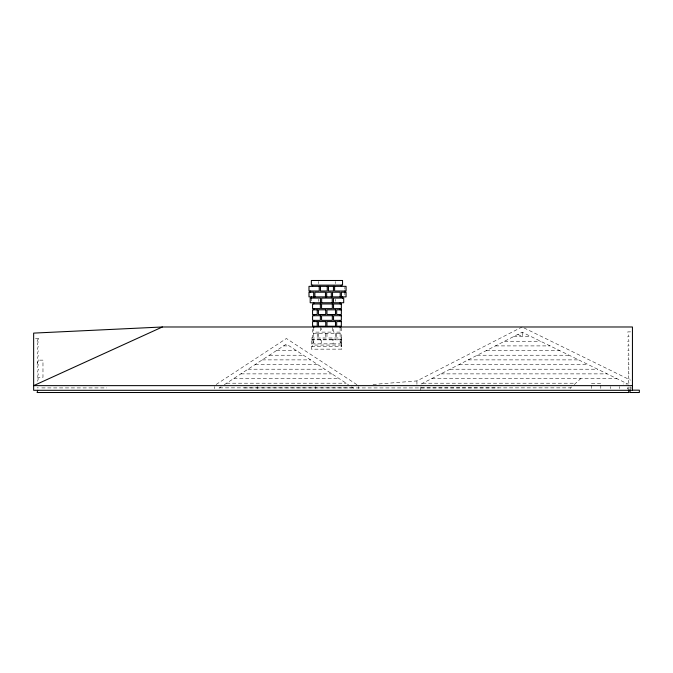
<?xml version="1.0" encoding="UTF-8"?>
<svg xmlns="http://www.w3.org/2000/svg" width="673" height="673" viewBox="0 0 673 673"><rect width="100%" height="100%" fill="white"/><g stroke="black" fill="none" stroke-linecap="round" stroke-linejoin="round"><path stroke-width="0.5" stroke-dasharray="3.37 2.52" d="M35.518 338.612L38.311 338.612L38.311 341.236L37.108 345.897L38.311 345.897L37.108 350.566L38.311 350.566L37.108 355.226L38.311 355.226L37.108 359.887L38.311 359.887L37.108 364.547L38.311 364.547L37.108 369.208L38.311 369.208L37.108 373.877L38.311 373.877L37.108 378.537L38.311 378.537L37.108 383.198M420.465 390.298L421.088 385.579M37.108 364.547L38.311 360.139L42.971 360.139L42.971 377.41L37.394 377.41M38.311 338.612L37.108 341.236L38.311 341.236M570.166 388.329L571.688 386.933M574.288 384.535L580.799 378.537M216.142 384.493L286.395 338.502L358.398 385.637M219.053 388.161L221.089 386.824M224.294 384.72L286.395 344.071L348.488 384.72M373.035 384.46L416.932 380.918L522.105 326.985M421.088 384.031L522.147 332.201L627.783 383.98L623.122 383.98M630.576 331.873L627.783 331.873L628.986 336.576L627.783 336.576L628.986 341.236L627.783 341.236L628.986 345.897L627.783 345.897L628.986 350.566L627.783 350.566L628.986 355.226L627.783 355.226L628.986 359.887L627.783 359.887L628.986 364.547L627.783 364.547L628.986 369.208L627.783 369.208L628.986 373.877L627.783 373.877L628.986 378.537L627.783 378.537L628.986 383.198L627.783 383.198L628.506 385.999M513.608 336.576L531.081 336.576M341.632 339.192L333.547 339.192L333.547 343.853L341.632 343.853M311.355 339.823L341.632 339.823M504.523 341.245L540.587 341.245M312.566 341.901L313.769 341.901M340.134 341.901L341.346 341.901M312.566 342.279L313.769 342.279M340.134 342.279L341.346 342.279M341.632 345.056L312.566 345.056L312.566 346.578M283.602 345.897L289.188 345.897M495.429 345.905L550.102 345.905M311.355 346.578L341.632 346.578M276.477 350.566L296.305 350.566M486.335 350.566L559.608 350.566M269.36 355.226L303.43 355.226M477.064 355.226L569.122 355.226M262.234 359.887L310.556 359.887M468.156 359.887L578.637 359.887M255.117 364.547L317.673 364.547M459.062 364.556L588.143 364.556M247.992 369.208L324.798 369.208M449.968 369.216L597.658 369.216M240.875 373.877L331.915 373.877M440.882 373.877L607.164 373.877M233.75 378.537L339.041 378.537M431.788 378.537L616.678 378.537M226.624 383.198L346.158 383.198M422.694 383.206L575.735 383.206M591.458 383.257L600.779 383.257M37.108 387.858L38.311 387.858M219.507 387.858L353.283 387.858M421.088 387.867L570.67 387.867M628.052 389.07L627.783 387.858L628.986 387.858M41.768 387.917L106.805 387.917M244.316 387.917L498.441 387.917M630.079 388.001L632.443 388.001M517.857 334.405L522.349 336.576L522.147 332.201M523.989 327.911L630.559 380.152M351.701 386.824L353.737 388.161M627.783 387.858L628.414 390.298M630.079 386.622L630.079 388.59M619.665 386.605L619.665 388.573M610.344 386.605L610.344 388.573M600.779 385.318L600.779 388.405M591.458 385.318L591.458 388.405M416.932 380.918L416.932 385.579M358.398 386.571L358.398 388.59M344.854 287.278L344.854 289.146M344.854 292.217L344.854 295.018M341.346 327.448L341.346 332.109L333.547 332.109L333.547 327.448M341.346 337.981L341.346 333.32L312.566 333.32L312.566 337.981M341.346 339.192L341.346 343.853M341.346 345.056L341.346 346.578M340.134 327.448L340.134 345.056M336.677 333.32L336.677 337.981M335.583 281.524L335.583 283.611M335.583 299.249L335.583 301.336M335.474 333.32L335.474 337.981M332.336 327.448L332.336 332.109L321.568 332.109L321.568 328.382M326.952 333.32L326.952 337.981M325.74 333.32L325.74 337.981M320.365 327.448L320.365 332.109L312.566 332.109L312.566 327.448M318.43 333.32L318.43 337.981M318.321 281.524L318.321 283.611M318.321 299.249L318.321 301.336M317.227 333.32L317.227 337.981M315.401 386.605L315.401 388.573M313.769 327.448L313.769 345.056M311.355 299.022L311.355 300.89M257.38 386.605L257.38 388.573M214.384 386.571L214.384 388.59M341.632 349.127L311.355 349.178L311.355 337.981L341.632 337.981L341.632 349.127M320.365 339.192L312.566 339.192L312.566 343.853L320.365 343.853L320.365 339.192M332.336 339.192L321.568 339.192L321.568 343.853L332.336 343.853L332.336 339.192"/><path stroke-width="1.01" d="M37.68 390.298L37.108 392.519L628.986 392.519L628.414 390.298M162.353 326.985L33.65 333.11L33.65 390.298L632.443 390.298L632.443 326.985L162.353 326.985L33.65 385.637L632.443 385.637M632.443 390.163L639.35 390.163L639.35 392.519L630.079 392.519L630.079 389.574M344.854 291.014L344.854 292.217M342.549 296.886L342.549 298.089M341.396 296.886L341.396 292.217L346.065 292.217L346.065 296.886L308.991 296.886L308.991 292.217L313.66 292.217L313.66 296.886M341.346 285.142L341.346 286.345M340.193 296.886L340.193 292.217L332.538 292.217L332.538 296.886M340.134 302.749L340.134 303.96M340.134 308.621L340.134 309.832M340.134 314.493L340.134 315.704M340.134 320.365L340.134 321.576M340.134 326.237L340.134 327.448M334.616 286.345L334.616 291.014L346.065 291.014L346.065 286.345L308.991 286.345L308.991 291.014L319.238 291.014L319.238 286.345M333.429 286.345L333.429 291.014L328.466 291.014L328.466 286.345M333.455 302.749L333.455 298.089L343.701 298.089L343.701 302.749L310.203 302.749L310.203 298.089L320.449 298.089L320.449 302.749M332.252 302.749L332.252 298.089L321.66 298.089L321.66 302.749M331.326 296.886L331.326 292.217L326.666 292.217L326.666 296.886M327.255 286.345L327.255 291.014L320.449 291.014L320.449 286.345M325.454 296.886L325.454 292.217L314.863 292.217L314.863 296.886M313.769 302.749L313.769 303.96M313.769 308.621L313.769 309.832M313.769 314.493L313.769 315.704M313.769 320.365L313.769 321.576M313.769 326.237L313.769 327.448M312.566 285.142L312.566 286.345M311.355 296.886L311.355 298.089M310.203 291.014L310.203 292.217M342.549 280.481L311.355 280.481L311.355 285.142L342.549 285.142L342.549 280.481M320.365 303.96L312.566 303.96L312.566 308.621L320.365 308.621L320.365 303.96M332.336 303.96L321.568 303.96L321.568 308.621L332.336 308.621L332.336 303.96M341.346 303.96L333.547 303.96L333.547 308.621L341.346 308.621L341.346 303.96M317.227 309.832L312.566 309.832L312.566 314.493L317.227 314.493L317.227 309.832M325.74 309.832L318.43 309.832L318.43 314.493L325.74 314.493L325.74 309.832M335.474 309.832L326.952 309.832L326.952 314.493L335.474 314.493L335.474 309.832M341.346 309.832L336.677 309.832L336.677 314.493L341.346 314.493L341.346 309.832M320.365 315.704L312.566 315.704L312.566 320.365L320.365 320.365L320.365 315.704M332.336 315.704L321.568 315.704L321.568 320.365L332.336 320.365L332.336 315.704M341.346 315.704L333.547 315.704L333.547 320.365L341.346 320.365L341.346 315.704M317.227 321.576L312.566 321.576L312.566 326.237L317.227 326.237L317.227 321.576M325.74 321.576L318.43 321.576L318.43 326.237L325.74 326.237L325.74 321.576M335.474 321.576L326.952 321.576L326.952 326.237L335.474 326.237L335.474 321.576M341.346 321.576L336.677 321.576L336.677 326.237L341.346 326.237L341.346 321.576"/></g></svg>
